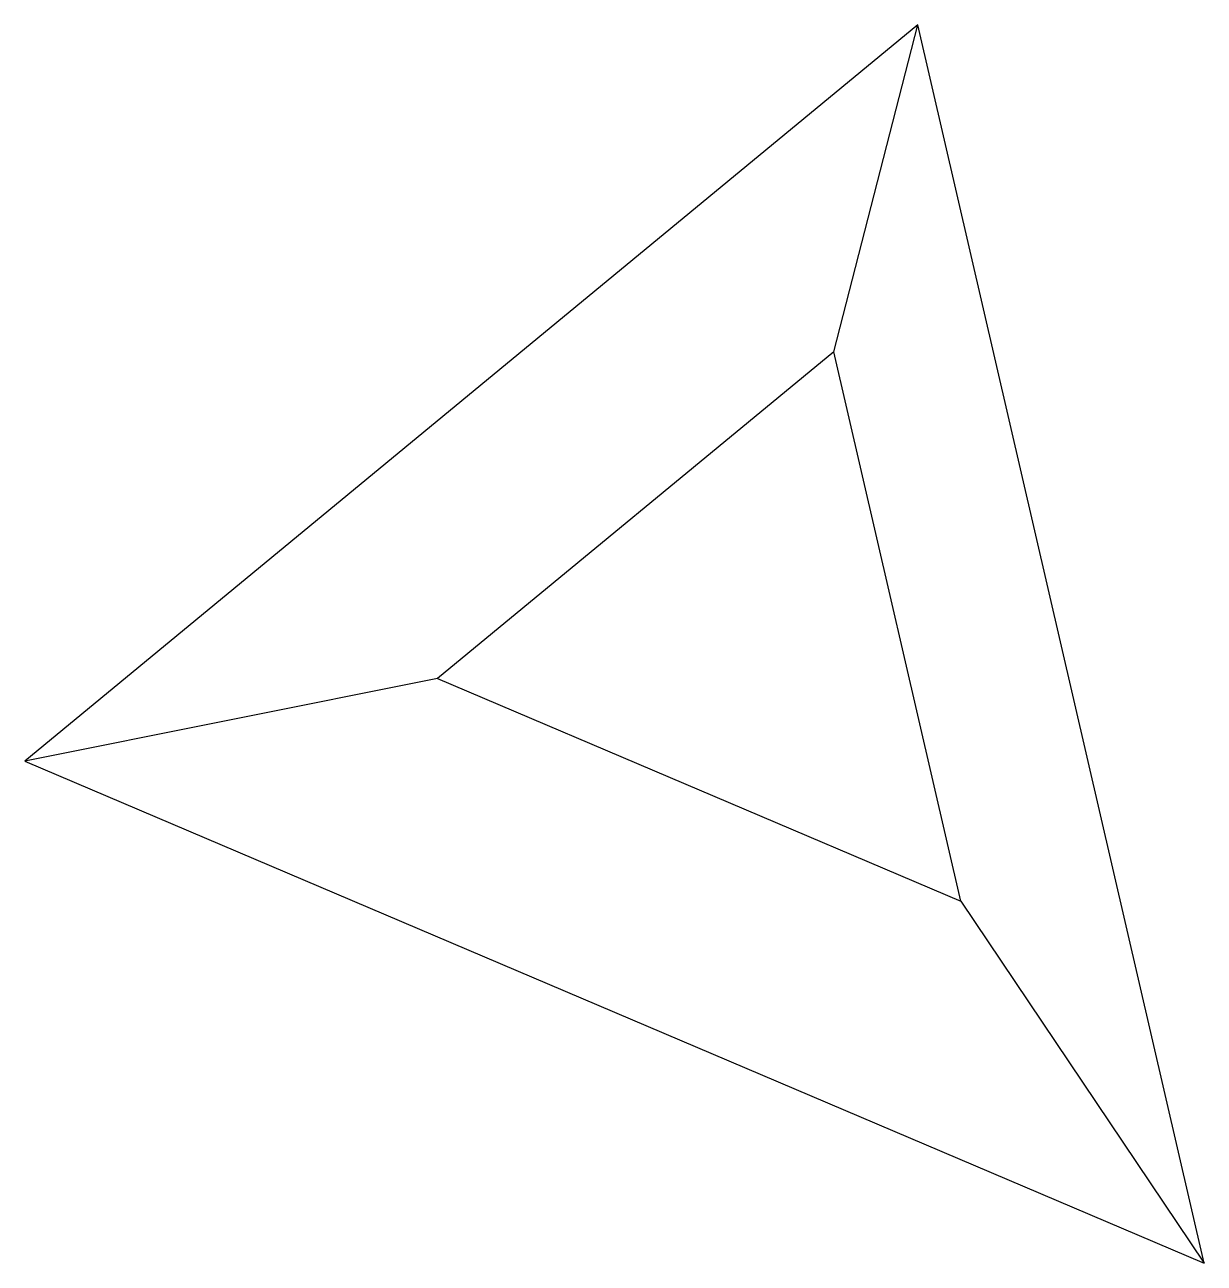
# Model space of a CAD drawing. Extents: x -1.32 to 0.74, y -0.63 to 1.53.
import ezdxf

# ---------------------------------------------------------------- set-up
doc = ezdxf.new("R2010")
doc.units = 0
doc.layers.add('1', color=7, linetype='CONTINUOUS')

msp = doc.modelspace()

# ---------------------------------------------------------------- linework, layer by layer
at = {"layer": '1', "color": 3, "linetype": 'CONTINUOUS'}
for p, q in [((0.23629, 1.53256), (-1.32441, 0.24541)), ((0.08932, 0.96102), (0.23629, 1.53256)), ((0.73666, -0.63255), (0.23629, 1.53256)), ((0.08932, 0.96102), (-0.60317, 0.38991)), ((0.31134, 0.00035), (0.08932, 0.96102)), ((-0.60317, 0.38991), (-1.32441, 0.24541)), ((-0.60317, 0.38991), (0.31134, 0.00035)), ((-1.32441, 0.24541), (0.73666, -0.63255)), ((0.31134, 0.00035), (0.73666, -0.63255))]:
    msp.add_line(p, q, dxfattribs=at)

doc.saveas('drawing.dxf')
